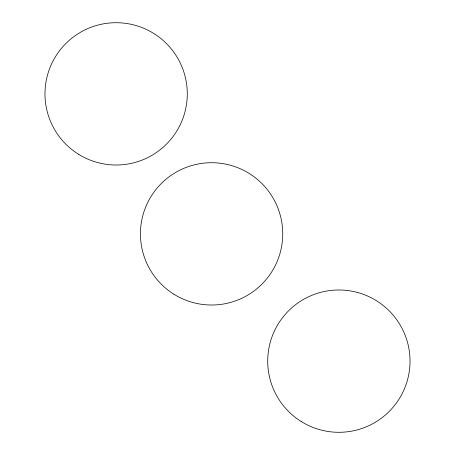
<?xml version="1.0" encoding="UTF-8"?>
<svg xmlns="http://www.w3.org/2000/svg" width="455" height="455" viewBox="0 0 455 455"><rect width="100%" height="100%" fill="white"/><g stroke="black" fill="none" stroke-linecap="round" stroke-linejoin="round"><path stroke-width="0.68" d="M301.142 421.472A71.151 71.151 0 0 0 409.978 363.653A71.151 71.151 0 0 0 305.487 298.309A71.151 71.151 0 0 0 301.142 421.472M78.408 154.182A71.151 71.151 0 0 0 187.238 96.363A71.151 71.151 0 0 0 82.747 31.025A71.151 71.151 0 0 0 78.408 154.182M173.867 294.192A71.151 71.151 0 0 0 282.697 236.373A71.151 71.151 0 0 0 178.206 171.029A71.151 71.151 0 0 0 173.867 294.192"/></g></svg>
